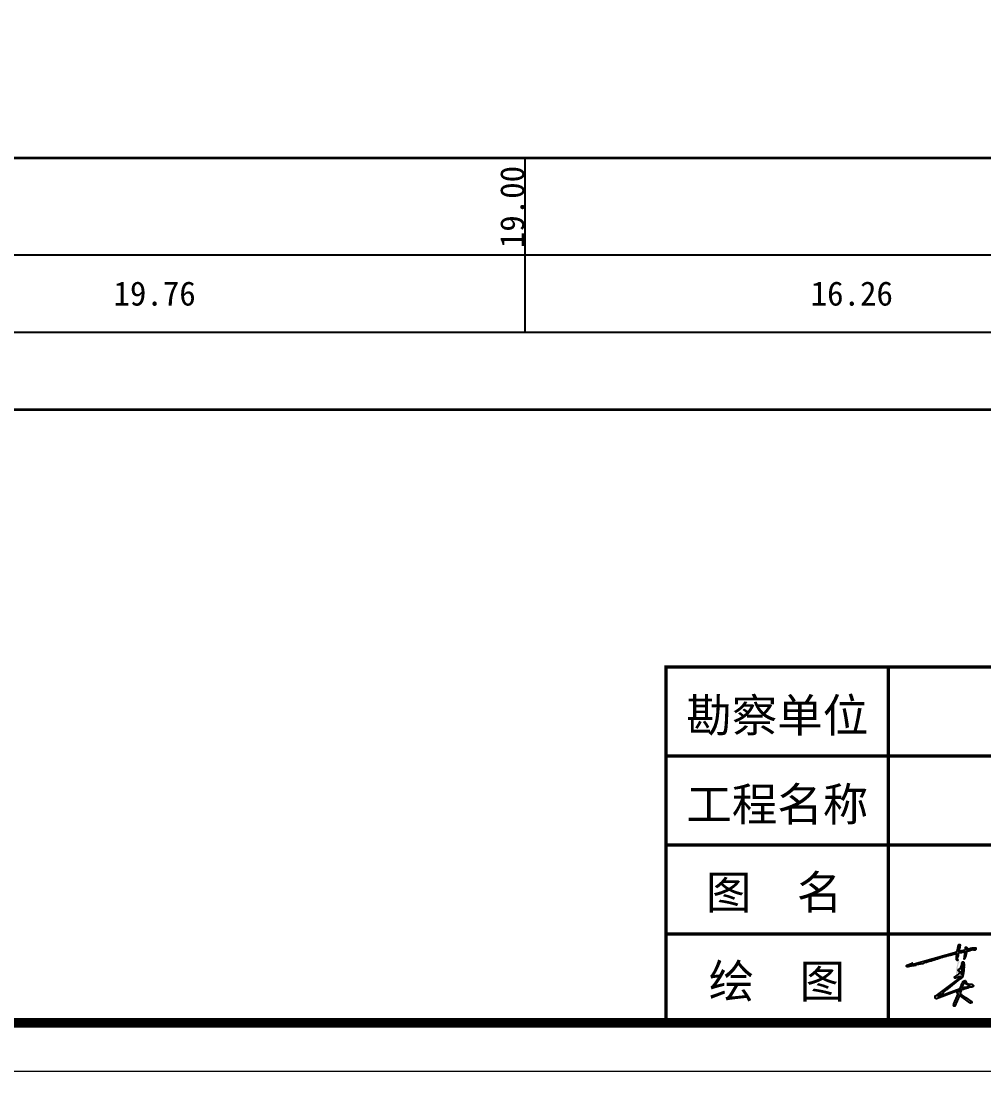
# Model space of a CAD drawing. Header units: millimetres. Extents: x -255 to 9196, y 129 to 426.
# Drawn here: x 340 to 439.5, y 129.3 to 237.8 of the extents above; entities that cross this region are included whole.
import ezdxf

# ---------------------------------------------------------------- set-up
doc = ezdxf.new("R2010")
doc.units = ezdxf.units.MM
doc.layers.add('不打印', color=7, linetype='Continuous', plot=False)
doc.layers.add('地质-图框', color=7, linetype='Continuous')
doc.layers.add('地质-标注栏', color=7, linetype='Continuous')
doc.styles.get("Standard").update_dxf_attribs({"font": 'simfang_0.ttf', "height": 2.5})
doc.styles.add('标注栏数据', font='simfang_0.ttf', dxfattribs={"width": 0.7, "height": 2.5})

msp = doc.modelspace()

# ---------------------------------------------------------------- hatches: boundary and pattern name
h = msp.add_hatch(color=256)
h.paths.add_polyline_path([(435.12, 141.08), (435.19, 141.09), (435.22, 141.1), (435.3, 141.13), (435.37, 141.15), (435.39, 141.15), (435.47, 141.16), (435.53, 141.18), (435.59, 141.2), (435.65, 141.22), (435.67, 141.24), (435.71, 141.26), (435.76, 141.26), (435.84, 141.27), (435.89, 141.29), (435.96, 141.3), (436.02, 141.31), (436.12, 141.32), (436.21, 141.35), (436.25, 141.36), (436.39, 141.41), (436.41, 141.42), (436.48, 141.45), (436.54, 141.45), (436.6, 141.48), (436.65, 141.5), (436.7, 141.5), (436.7, 141.46), (436.7, 141.43), (436.69, 141.42), (436.69, 141.39), (436.69, 141.36), (436.69, 141.32), (436.67, 141.29), (436.66, 141.25), (436.66, 141.22), (436.66, 141.18), (436.66, 141.15), (436.66, 141.12), (436.66, 141.07), (436.66, 141.04), (436.66, 141), (436.65, 140.97), (436.65, 140.93), (436.66, 140.85), (436.68, 140.81), (436.72, 140.79), (436.77, 140.79), (436.79, 140.79), (436.77, 140.87), (436.74, 140.93), (436.74, 140.97), (436.74, 141.01), (436.76, 141.06), (436.77, 141.1), (436.78, 141.13), (436.79, 141.16), (436.81, 141.2), (436.83, 141.23), (436.83, 141.26), (436.83, 141.28), (436.83, 141.34), (436.83, 141.38), (436.84, 141.42), (436.85, 141.46), (436.83, 141.52), (436.87, 141.54), (436.91, 141.56), (436.94, 141.56), (437.02, 141.57), (437.11, 141.57), (437.17, 141.57), (437.21, 141.58), (437.24, 141.6), (437.27, 141.63), (437.33, 141.65), (437.41, 141.66), (437.44, 141.66), (437.5, 141.69), (437.52, 141.7), (437.53, 141.67), (437.52, 141.58), (437.52, 141.53), (437.52, 141.47), (437.51, 141.41), (437.51, 141.37), (437.51, 141.33), (437.49, 141.28), (437.47, 141.22), (437.48, 141.16), (437.44, 140.92), (437.47, 140.98), (437.51, 141.04), (437.55, 141.13), (437.59, 141.19), (437.62, 141.31), (437.64, 141.37), (437.67, 141.46), (437.67, 141.51), (437.69, 141.58), (437.71, 141.68), (437.72, 141.77), (437.78, 141.76), (437.86, 141.74), (437.95, 141.76), (438.04, 141.77), (438.19, 141.85), (438.25, 141.86), (438.36, 141.89), (438.44, 141.85), (438.59, 141.86), (438.67, 141.92), (438.67, 141.99), (438.67, 142.08), (438.59, 142.08), (438.51, 142.09), (438.45, 142.1), (438.38, 142.1), (438.27, 142.1), (438.15, 142.07), (438.1, 142.05), (437.98, 142), (437.96, 141.99), (437.94, 141.98), (437.91, 141.96), (437.88, 141.96), (437.86, 141.95), (437.83, 141.94), (437.82, 141.93), (437.78, 141.93), (437.76, 141.92), (437.74, 141.91), (437.74, 141.93), (437.74, 141.96), (437.74, 142.01), (437.75, 142.03), (437.76, 142.09), (437.74, 142.12), (437.7, 142.17), (437.63, 142.17), (437.6, 142.17), (437.59, 142.14), (437.59, 142.09), (437.58, 142.07), (437.58, 142), (437.58, 141.95), (437.56, 141.91), (437.56, 141.88), (436.87, 141.74), (436.88, 141.76), (436.89, 141.79), (436.92, 141.84), (436.93, 141.87), (436.94, 141.93), (436.96, 142.01), (436.97, 142.04), (437, 142.11), (437, 142.17), (437.01, 142.2), (437.02, 142.26), (437.03, 142.3), (437.05, 142.35), (437.03, 142.38), (437.02, 142.42), (437, 142.42), (436.96, 142.42), (436.92, 142.42), (436.9, 142.42), (436.86, 142.4), (436.85, 142.36), (436.85, 142.32), (436.84, 142.29), (436.83, 142.26), (436.83, 142.22), (436.83, 142.19), (436.83, 142.15), (436.81, 142.09), (436.8, 142.04), (436.8, 142.02), (436.79, 141.98), (436.76, 141.94), (436.75, 141.9), (436.77, 141.86), (436.74, 141.79), (436.72, 141.75), (436.71, 141.73), (436.7, 141.68), (432.03, 140.37), (431.99, 140.35), (431.96, 140.34), (431.91, 140.35), (431.93, 140.37), (431.95, 140.4), (431.98, 140.42), (432.01, 140.44), (432.15, 140.53), (431.98, 140.44), (431.91, 140.43), (431.85, 140.4), (431.81, 140.39), (431.76, 140.37), (431.75, 140.37), (431.68, 140.33), (431.66, 140.32), (431.61, 140.31), (431.58, 140.32), (431.53, 140.31), (431.49, 140.27), (431.48, 140.23), (431.48, 140.19), (431.49, 140.15), (431.55, 140.13), (431.62, 140.13), (431.69, 140.13), (431.75, 140.15), (431.79, 140.15), (431.99, 140.18), (432.24, 140.24), (432.36, 140.26), (432.45, 140.27), (432.53, 140.32), (432.72, 140.36), (432.91, 140.39), (433.2, 140.45), (433.29, 140.5), (433.46, 140.56), (433.55, 140.58), (433.75, 140.63), (433.98, 140.7), (434.09, 140.72), (434.12, 140.74), (434.35, 140.81), (434.44, 140.84), (434.52, 140.89), (434.7, 140.93), (434.78, 140.95), (434.86, 140.98), (434.92, 141.01), (434.98, 141.03), (435.01, 141.04), (435.04, 141.06)])
h.paths.add_polyline_path([(436.92, 140.53), (436.94, 140.54), (436.95, 140.56), (436.97, 140.61), (436.98, 140.66), (436.98, 140.69), (436.95, 140.71), (436.94, 140.72), (436.93, 140.72), (436.93, 140.72), (436.91, 140.72), (436.9, 140.7), (436.9, 140.7), (436.85, 140.66), (436.84, 140.65), (436.82, 140.62), (436.79, 140.6), (436.78, 140.59), (436.78, 140.58), (436.77, 140.56), (436.76, 140.53), (436.74, 140.48), (436.75, 140.45), (436.75, 140.41), (436.75, 140.38), (436.74, 140.35), (436.74, 140.34), (436.73, 140.31), (436.72, 140.28), (436.71, 140.26), (436.71, 140.25), (436.7, 140.21), (436.69, 140.17), (436.69, 140.14), (436.67, 140.1), (436.66, 140.08), (436.66, 140.06), (436.65, 140.02), (436.64, 139.96), (436.64, 139.94), (436.64, 139.92), (436.63, 139.89), (436.62, 139.83), (436.63, 139.76), (436.64, 139.69), (436.64, 139.67), (436.64, 139.66), (436.63, 139.59), (436.62, 139.58), (436.62, 139.55), (436.62, 139.53), (436.62, 139.5), (436.62, 139.47), (436.63, 139.42), (436.64, 139.4), (436.7, 139.4), (436.72, 139.43), (436.79, 139.48), (436.84, 139.52), (436.87, 139.55), (436.87, 139.57), (436.87, 139.6), (436.87, 139.62), (436.88, 139.65), (436.89, 139.66), (436.83, 139.69), (436.84, 139.68), (436.84, 139.66), (436.79, 139.63), (436.77, 139.61), (436.77, 139.59), (436.77, 139.57), (436.75, 139.56), (436.72, 139.57), (436.71, 139.6), (436.71, 139.62), (436.71, 139.68), (436.74, 139.72), (436.75, 139.75), (436.77, 139.84), (436.77, 139.89), (436.77, 139.93), (436.77, 139.95), (436.78, 139.98), (436.78, 140.03), (436.79, 140.07), (436.8, 140.12), (436.8, 140.13), (436.82, 140.2), (436.84, 140.26), (436.84, 140.28), (436.84, 140.32), (436.85, 140.36), (436.86, 140.39), (436.89, 140.42), (436.9, 140.44), (436.9, 140.49)])
h.paths.add_polyline_path([(437.43, 140.49), (437.43, 140.52), (437.43, 140.53), (437.43, 140.55), (437.42, 140.58), (437.41, 140.6), (437.4, 140.62), (437.39, 140.63), (437.38, 140.64), (437.37, 140.65), (437.33, 140.66), (437.29, 140.66), (437.27, 140.63), (437.27, 140.6), (437.24, 140.56), (437.21, 140.53), (437.21, 140.49), (437.24, 140.44), (437.07, 139.97), (437.31, 140.45), (437.31, 140.43), (437.29, 140.32), (437.31, 140.13), (437.3, 140.07), (437.3, 140.02), (437.3, 139.98), (437.29, 139.91), (437.27, 139.82), (437.24, 139.73), (437.23, 139.66), (437.23, 139.57), (437.22, 139.53), (437.22, 139.45), (437.22, 139.4), (437.19, 139.3), (437.18, 139.33), (437.13, 139.42), (437.12, 139.46), (437.12, 139.48), (437.14, 139.53), (437.14, 139.56), (437.14, 139.58), (437.16, 139.61), (437.19, 139.69), (437.2, 139.73), (437.2, 139.75), (437.21, 139.8), (437.21, 139.88), (437.2, 139.9), (437.14, 139.94), (436.98, 139.91), (436.94, 139.9), (436.89, 139.87), (436.86, 139.83), (436.85, 139.8), (436.84, 139.76), (436.83, 139.73), (436.83, 139.71), (436.84, 139.7), (436.89, 139.68), (436.9, 139.68), (436.92, 139.68), (436.93, 139.7), (436.96, 139.69), (436.98, 139.67), (437, 139.65), (437.02, 139.61), (437.02, 139.58), (437, 139.54), (436.92, 139.46), (436.83, 139.35), (436.8, 139.32), (436.77, 139.3), (436.74, 139.27), (436.69, 139.25), (436.67, 139.23), (436.62, 139.21), (436.56, 139.17), (436.51, 139.13), (436.47, 139.09), (436.47, 139.04), (436.48, 138.98), (436.5, 138.95), (436.55, 138.94), (436.78, 139.04), (436.87, 139.06), (436.95, 139.08), (437.01, 139.1), (437.05, 139.11), (437.08, 139.13), (437.09, 139.13), (437.11, 139.11), (437.11, 139.11), (437.1, 139.08), (437.07, 139.02), (434.61, 137.15), (434.46, 137.12), (434.44, 137.09), (434.44, 137.02), (434.45, 136.95), (434.46, 136.89), (434.48, 136.85), (434.61, 136.81), (436.69, 137.6), (436.71, 137.61), (436.73, 137.61), (436.97, 137.7), (436.97, 137.65), (436.96, 137.61), (436.92, 137.55), (436.9, 137.53), (436.89, 137.57), (436.79, 137.61), (436.73, 137.61), (436.69, 137.6), (436.69, 137.56), (436.73, 137.47), (436.73, 137.45), (436.75, 137.41), (436.76, 137.37), (436.77, 137.34), (436.83, 137.34), (436.39, 136.32), (436.37, 136.25), (436.33, 136.16), (436.38, 136.05), (436.41, 136.05), (436.49, 136.05), (436.97, 137.17), (436.98, 137.2), (438.04, 136.41), (438.11, 136.38), (438.24, 136.41), (438.26, 136.45), (438.26, 136.51), (437.66, 136.91), (437.65, 136.92), (437.61, 136.95), (437.54, 136.98), (437.48, 137.01), (437.47, 137.03), (437.44, 137.07), (437.4, 137.1), (437.36, 137.13), (437.33, 137.14), (437.24, 137.19), (437.19, 137.23), (437.17, 137.25), (437.13, 137.29), (437.09, 137.33), (437.05, 137.36), (437.05, 137.38), (437.07, 137.44), (437.07, 137.45), (437.09, 137.5), (437.1, 137.55), (437.11, 137.59), (437.13, 137.63), (437.15, 137.68), (437.15, 137.7), (437.14, 137.74), (437.21, 137.76), (437.3, 137.77), (437.38, 137.8), (437.55, 137.84), (437.67, 137.88), (437.7, 137.9), (437.78, 137.91), (437.86, 137.93), (437.91, 137.95), (438.07, 138.01), (438.16, 138.01), (438.26, 138.03), (438.32, 138.06), (438.36, 138.07), (438.42, 138.13), (438.43, 138.17), (438.41, 138.21), (438.37, 138.25), (438.3, 138.29), (438.25, 138.32), (438.15, 138.34), (438.09, 138.34), (437.99, 138.35), (437.95, 138.35), (437.87, 138.36), (437.82, 138.37), (437.81, 138.37), (437.73, 138.43), (437.72, 138.44), (437.71, 138.47), (437.66, 138.54), (437.63, 138.58), (437.62, 138.62), (437.59, 138.68), (437.54, 138.7), (437.45, 138.68), (437.37, 138.65), (437.33, 138.6), (437.32, 138.57), (437.31, 138.55), (437.28, 138.46), (437.25, 138.42), (437.22, 138.36), (437.19, 138.3), (437.17, 138.28), (437.16, 138.23), (437.14, 138.17), (437.03, 137.88), (435.07, 137.16), (435, 137.13), (434.94, 137.11), (434.89, 137.09), (434.83, 137.08), (434.78, 137.08), (434.78, 137.09), (434.78, 137.1), (434.81, 137.11), (434.83, 137.13), (435.13, 137.32), (435.15, 137.35), (435.25, 137.39), (435.29, 137.47), (435.3, 137.5), (435.37, 137.58), (435.44, 137.62), (435.49, 137.66), (435.55, 137.7), (435.63, 137.74), (436.98, 138.84), (437.04, 138.85), (437.11, 138.9), (437.15, 138.95), (437.2, 138.99), (437.23, 139), (437.25, 139.01), (437.29, 139.1), (437.31, 139.19), (437.34, 139.19), (437.3, 139.24), (437.33, 139.25), (437.34, 139.26), (437.35, 139.3), (437.35, 139.32), (437.35, 139.34), (437.35, 139.39), (437.37, 139.49), (437.4, 139.62), (437.41, 139.68), (437.41, 139.75), (437.41, 139.87), (437.44, 140.08), (437.43, 140.09), (437.43, 140.12), (437.43, 140.14), (437.44, 140.16), (437.44, 140.17), (437.44, 140.18), (437.44, 140.2), (437.45, 140.22), (437.45, 140.22), (437.45, 140.24), (437.45, 140.26), (437.44, 140.27), (437.44, 140.3), (437.44, 140.32), (437.44, 140.35), (437.44, 140.37), (437.44, 140.38), (437.44, 140.4), (437.44, 140.4), (437.44, 140.43), (437.43, 140.45), (437.43, 140.45)], flags=17)
h.paths.add_polyline_path([(437.21, 139.88), (437.2, 139.9), (437.14, 139.94), (436.98, 139.91), (436.94, 139.9), (436.89, 139.87), (436.86, 139.83), (436.85, 139.8), (436.84, 139.76), (436.83, 139.73), (436.83, 139.71), (436.84, 139.7), (436.89, 139.68), (436.9, 139.68), (436.92, 139.68), (436.93, 139.7), (436.96, 139.69), (436.98, 139.67), (437, 139.65), (437.02, 139.61), (437.02, 139.58), (437, 139.54), (436.92, 139.46), (436.83, 139.35), (436.8, 139.32), (436.77, 139.3), (436.74, 139.27), (436.69, 139.25), (436.67, 139.23), (436.62, 139.21), (436.56, 139.17), (436.51, 139.13), (436.47, 139.09), (436.47, 139.04), (436.48, 138.98), (436.5, 138.95), (436.55, 138.94), (436.78, 139.04), (436.87, 139.06), (436.95, 139.08), (437.01, 139.1), (437.05, 139.11), (437.08, 139.13), (437.09, 139.13), (437.11, 139.11), (437.11, 139.11), (437.1, 139.08), (437.07, 139.02), (434.61, 137.15), (434.46, 137.12), (434.44, 137.09), (434.44, 137.02), (434.45, 136.95), (434.46, 136.89), (434.48, 136.85), (434.61, 136.81), (436.69, 137.6), (436.69, 137.6), (436.71, 137.61), (436.73, 137.61), (436.97, 137.7), (436.97, 137.65), (436.96, 137.61), (436.92, 137.55), (436.9, 137.53), (436.89, 137.57), (436.79, 137.61), (436.73, 137.61), (436.69, 137.6), (436.69, 137.56), (436.73, 137.47), (436.73, 137.45), (436.75, 137.41), (436.76, 137.37), (436.77, 137.34), (436.83, 137.34), (436.39, 136.32), (436.37, 136.25), (436.33, 136.16), (436.38, 136.05), (436.41, 136.05), (436.49, 136.05), (436.97, 137.17), (436.98, 137.2), (438.04, 136.41), (438.11, 136.38), (438.24, 136.41), (438.26, 136.45), (438.26, 136.51), (437.66, 136.91), (437.65, 136.92), (437.61, 136.95), (437.54, 136.98), (437.48, 137.01), (437.47, 137.03), (437.44, 137.07), (437.4, 137.1), (437.36, 137.13), (437.33, 137.14), (437.24, 137.19), (437.19, 137.23), (437.17, 137.25), (437.13, 137.29), (437.09, 137.33), (437.05, 137.36), (437.05, 137.38), (437.07, 137.44), (437.07, 137.45), (437.09, 137.5), (437.1, 137.55), (437.11, 137.59), (437.13, 137.63), (437.15, 137.68), (437.15, 137.7), (437.14, 137.74), (437.21, 137.76), (437.3, 137.77), (437.38, 137.8), (437.55, 137.84), (437.67, 137.88), (437.7, 137.9), (437.78, 137.91), (437.86, 137.93), (437.91, 137.95), (438.07, 138.01), (438.16, 138.01), (438.26, 138.03), (438.32, 138.06), (438.36, 138.07), (438.42, 138.13), (438.43, 138.17), (438.41, 138.21), (438.37, 138.25), (438.3, 138.29), (438.25, 138.32), (438.15, 138.34), (438.09, 138.34), (437.99, 138.35), (437.95, 138.35), (437.87, 138.36), (437.82, 138.37), (437.81, 138.37), (437.73, 138.43), (437.72, 138.44), (437.71, 138.47), (437.66, 138.54), (437.63, 138.58), (437.62, 138.62), (437.59, 138.68), (437.54, 138.7), (437.45, 138.68), (437.37, 138.65), (437.33, 138.6), (437.32, 138.57), (437.31, 138.55), (437.28, 138.46), (437.25, 138.42), (437.22, 138.36), (437.19, 138.3), (437.17, 138.28), (437.16, 138.23), (437.14, 138.17), (437.03, 137.88), (435.07, 137.16), (435, 137.13), (434.94, 137.11), (434.89, 137.09), (434.83, 137.08), (434.78, 137.08), (434.78, 137.09), (434.78, 137.1), (434.81, 137.11), (434.83, 137.13), (435.13, 137.32), (435.15, 137.35), (435.25, 137.39), (435.29, 137.47), (435.3, 137.5), (435.37, 137.58), (435.44, 137.62), (435.49, 137.66), (435.55, 137.7), (435.63, 137.74), (436.98, 138.84), (437.04, 138.85), (437.11, 138.9), (437.15, 138.95), (437.2, 138.99), (437.23, 139), (437.25, 139.01), (437.29, 139.1), (437.31, 139.19), (437.34, 139.19), (437.3, 139.24), (437.33, 139.25), (437.34, 139.26), (437.35, 139.3), (437.35, 139.32), (437.35, 139.34), (437.35, 139.39), (437.37, 139.49), (437.4, 139.62), (437.41, 139.68), (437.41, 139.75), (437.41, 139.87), (437.44, 140.08), (437.43, 140.09), (437.43, 140.12), (437.43, 140.14), (437.44, 140.16), (437.44, 140.17), (437.44, 140.18), (437.44, 140.2), (437.45, 140.22), (437.45, 140.22), (437.45, 140.24), (437.45, 140.26), (437.44, 140.27), (437.44, 140.3), (437.44, 140.32), (437.44, 140.35), (437.44, 140.37), (437.44, 140.38), (437.44, 140.4), (437.44, 140.4), (437.44, 140.43), (437.43, 140.45), (437.43, 140.45), (437.43, 140.49), (437.43, 140.52), (437.43, 140.53), (437.43, 140.55), (437.42, 140.58), (437.41, 140.6), (437.4, 140.62), (437.39, 140.63), (437.38, 140.64), (437.37, 140.65), (437.33, 140.66), (437.29, 140.66), (437.27, 140.63), (437.27, 140.6), (437.24, 140.56), (437.21, 140.53), (437.21, 140.49), (437.24, 140.44), (437.07, 139.97), (437.31, 140.45), (437.31, 140.43), (437.29, 140.32), (437.31, 140.13), (437.3, 140.07), (437.3, 140.02), (437.3, 139.98), (437.29, 139.91), (437.27, 139.82), (437.24, 139.73), (437.23, 139.66), (437.23, 139.57), (437.22, 139.53), (437.22, 139.45), (437.22, 139.4), (437.19, 139.3), (437.18, 139.33), (437.13, 139.42), (437.12, 139.46), (437.12, 139.48), (437.14, 139.53), (437.14, 139.56), (437.14, 139.58), (437.16, 139.61), (437.19, 139.69), (437.2, 139.73), (437.2, 139.75), (437.21, 139.8)], flags=17)
h = msp.add_hatch(color=256)
h.paths.add_polyline_path([(437.31, 139.19), (437.34, 139.19), (437.3, 139.24), (437.33, 139.25), (437.34, 139.26), (437.35, 139.3), (437.35, 139.32), (437.35, 139.34), (437.35, 139.39), (437.37, 139.49), (437.4, 139.62), (437.41, 139.68), (437.41, 139.75), (437.41, 139.87), (437.44, 140.08), (437.43, 140.09), (437.43, 140.12), (437.43, 140.14), (437.44, 140.16), (437.44, 140.17), (437.44, 140.18), (437.44, 140.2), (437.45, 140.22), (437.45, 140.22), (437.45, 140.24), (437.45, 140.26), (437.44, 140.27), (437.44, 140.3), (437.44, 140.32), (437.44, 140.35), (437.44, 140.37), (437.44, 140.38), (437.44, 140.4), (437.44, 140.4), (437.44, 140.43), (437.43, 140.45), (437.43, 140.45), (437.43, 140.49), (437.43, 140.52), (437.43, 140.53), (437.43, 140.55), (437.42, 140.58), (437.41, 140.6), (437.4, 140.62), (437.39, 140.63), (437.38, 140.64), (437.37, 140.65), (437.33, 140.66), (437.29, 140.66), (437.27, 140.63), (437.27, 140.6), (437.24, 140.56), (437.21, 140.53), (437.21, 140.49), (437.24, 140.44), (437.07, 139.97), (437.31, 140.45), (437.31, 140.43), (437.29, 140.32), (437.31, 140.13), (437.3, 140.07), (437.3, 140.02), (437.3, 139.98), (437.29, 139.91), (437.27, 139.82), (437.24, 139.73), (437.23, 139.66), (437.23, 139.57), (437.22, 139.53), (437.22, 139.45), (437.22, 139.4), (437.19, 139.3), (437.18, 139.33), (437.13, 139.42), (437.12, 139.46), (437.12, 139.48), (437.14, 139.53), (437.14, 139.56), (437.14, 139.58), (437.16, 139.61), (437.19, 139.69), (437.2, 139.73), (437.2, 139.75), (437.21, 139.8), (437.21, 139.88), (437.2, 139.9), (437.14, 139.94), (436.98, 139.91), (436.94, 139.9), (436.89, 139.87), (436.86, 139.83), (436.85, 139.8), (436.84, 139.76), (436.83, 139.73), (436.83, 139.71), (436.84, 139.7), (436.89, 139.68), (436.9, 139.68), (436.92, 139.68), (436.93, 139.7), (436.96, 139.69), (436.98, 139.67), (437, 139.65), (437.02, 139.61), (437.02, 139.58), (437, 139.54), (436.92, 139.46), (436.83, 139.35), (436.8, 139.32), (436.77, 139.3), (436.74, 139.27), (436.69, 139.25), (436.67, 139.23), (436.62, 139.21), (436.56, 139.17), (436.51, 139.13), (436.47, 139.09), (436.47, 139.04), (436.48, 138.98), (436.5, 138.95), (436.55, 138.94), (436.78, 139.04), (436.87, 139.06), (436.95, 139.08), (437.01, 139.1), (437.05, 139.11), (437.08, 139.13), (437.09, 139.13), (437.11, 139.11), (437.11, 139.11), (437.1, 139.08), (437.07, 139.02), (434.61, 137.15), (434.46, 137.12), (434.44, 137.09), (434.44, 137.02), (434.45, 136.95), (434.46, 136.89), (434.48, 136.85), (434.61, 136.81), (436.69, 137.6), (436.71, 137.61), (436.73, 137.61), (436.97, 137.7), (436.97, 137.65), (436.96, 137.61), (436.92, 137.55), (436.9, 137.53), (436.89, 137.57), (436.79, 137.61), (436.73, 137.61), (436.69, 137.6), (436.69, 137.56), (436.73, 137.47), (436.73, 137.45), (436.75, 137.41), (436.76, 137.37), (436.77, 137.34), (436.83, 137.34), (436.39, 136.32), (436.37, 136.25), (436.33, 136.16), (436.38, 136.05), (436.41, 136.05), (436.49, 136.05), (436.97, 137.17), (436.98, 137.2), (438.04, 136.41), (438.11, 136.38), (438.24, 136.41), (438.26, 136.45), (438.26, 136.51), (437.66, 136.91), (437.65, 136.92), (437.61, 136.95), (437.54, 136.98), (437.48, 137.01), (437.47, 137.03), (437.44, 137.07), (437.4, 137.1), (437.36, 137.13), (437.33, 137.14), (437.24, 137.19), (437.19, 137.23), (437.17, 137.25), (437.13, 137.29), (437.09, 137.33), (437.05, 137.36), (437.05, 137.38), (437.07, 137.44), (437.07, 137.45), (437.09, 137.5), (437.1, 137.55), (437.11, 137.59), (437.13, 137.63), (437.15, 137.68), (437.15, 137.7), (437.14, 137.74), (437.21, 137.76), (437.3, 137.77), (437.38, 137.8), (437.55, 137.84), (437.67, 137.88), (437.7, 137.9), (437.78, 137.91), (437.86, 137.93), (437.91, 137.95), (438.07, 138.01), (438.16, 138.01), (438.26, 138.03), (438.32, 138.06), (438.36, 138.07), (438.42, 138.13), (438.43, 138.17), (438.41, 138.21), (438.37, 138.25), (438.3, 138.29), (438.25, 138.32), (438.15, 138.34), (438.09, 138.34), (437.99, 138.35), (437.95, 138.35), (437.87, 138.36), (437.82, 138.37), (437.81, 138.37), (437.73, 138.43), (437.72, 138.44), (437.71, 138.47), (437.66, 138.54), (437.63, 138.58), (437.62, 138.62), (437.59, 138.68), (437.54, 138.7), (437.45, 138.68), (437.37, 138.65), (437.33, 138.6), (437.32, 138.57), (437.31, 138.55), (437.28, 138.46), (437.25, 138.42), (437.22, 138.36), (437.19, 138.3), (437.17, 138.28), (437.16, 138.23), (437.14, 138.17), (437.03, 137.88), (435.07, 137.16), (435, 137.13), (434.94, 137.11), (434.89, 137.09), (434.83, 137.08), (434.78, 137.08), (434.78, 137.09), (434.78, 137.1), (434.81, 137.11), (434.83, 137.13), (435.13, 137.32), (435.15, 137.35), (435.25, 137.39), (435.29, 137.47), (435.3, 137.5), (435.37, 137.58), (435.44, 137.62), (435.49, 137.66), (435.55, 137.7), (435.63, 137.74), (436.98, 138.84), (437.04, 138.85), (437.11, 138.9), (437.15, 138.95), (437.2, 138.99), (437.23, 139), (437.25, 139.01), (437.29, 139.1)])
h.paths.add_polyline_path([(436.95, 139.24), (436.88, 139.23), (436.86, 139.22), (436.83, 139.22), (436.86, 139.25), (436.87, 139.26), (436.9, 139.28), (436.93, 139.32), (436.95, 139.35), (436.95, 139.38), (436.98, 139.42), (437, 139.43), (437.01, 139.44), (437.05, 139.43), (437.06, 139.42), (437.08, 139.4), (437.09, 139.38), (437.1, 139.34), (437.11, 139.3), (437.11, 139.29), (437.1, 139.28), (437.1, 139.27), (437.1, 139.26)], flags=16)
h.paths.add_polyline_path([(437.1, 139.67), (437.05, 139.67), (437.01, 139.69), (437, 139.7), (437, 139.73), (437, 139.75), (437, 139.76), (437.01, 139.76), (437.07, 139.77), (437.14, 139.77), (437.15, 139.75), (437.15, 139.74), (437.15, 139.73), (437.14, 139.7), (437.12, 139.68)], flags=16)
h.paths.add_polyline_path([(437.53, 138.61), (437.59, 138.63), (437.59, 138.62), (437.59, 138.61), (437.6, 138.59), (437.6, 138.57), (437.6, 138.54), (437.6, 138.51), (437.61, 138.49), (437.62, 138.47), (437.64, 138.44), (437.65, 138.41), (437.65, 138.38), (437.65, 138.36), (437.67, 138.33), (437.73, 138.29), (437.78, 138.27), (437.86, 138.24), (437.94, 138.22), (438, 138.2), (437.99, 138.17), (437.96, 138.14), (437.92, 138.11), (437.87, 138.1), (437.77, 138.07), (437.69, 138.04), (437.65, 138.02), (437.53, 138.02), (437.46, 138.01), (437.44, 138), (437.41, 137.98), (437.27, 137.96), (437.25, 137.95), (437.21, 137.95), (437.21, 137.96), (437.21, 137.98), (437.21, 137.99), (437.23, 138.02), (437.24, 138.07), (437.25, 138.11), (437.27, 138.16), (437.31, 138.21), (437.33, 138.25), (437.35, 138.29), (437.38, 138.34), (437.4, 138.37), (437.41, 138.38), (437.47, 138.46), (437.47, 138.49), (437.5, 138.55), (437.51, 138.58), (437.51, 138.59)], flags=16)

# ---------------------------------------------------------------- linework, layer by layer
at = {"const_width": 0.345}
for points in [[(406.63, 171.11), (590.49, 171.11), (590.49, 134.34), (406.63, 134.34), (406.63, 171.11)], [(406.63, 171.11), (590.49, 171.11), (590.49, 134.34), (406.63, 134.34), (406.63, 171.11)], [(429.61, 134.34), (429.61, 171.11)], [(406.63, 161.92), (590.49, 161.92)], [(406.63, 152.73), (590.49, 152.73)], [(406.63, 143.53), (590.49, 143.53)], [(429.61, 143.53), (590.49, 143.53)]]:
    msp.add_lwpolyline(points, dxfattribs=at)
for points in [[(432.15, 140.53), (432.01, 140.44), (431.98, 140.42), (431.95, 140.4), (431.95, 140.4), (431.93, 140.37), (431.93, 140.37), (431.91, 140.35), (431.91, 140.35), (431.96, 140.34), (431.99, 140.35), (432.03, 140.37), (436.7, 141.68), (436.71, 141.73), (436.72, 141.75), (436.72, 141.75), (436.74, 141.79), (436.74, 141.79), (436.77, 141.86), (436.75, 141.9), (436.76, 141.94), (436.76, 141.94), (436.79, 141.98), (436.8, 142.02), (436.8, 142.04), (436.8, 142.04), (436.81, 142.09), (436.81, 142.09), (436.83, 142.15), (436.83, 142.19), (436.83, 142.22), (436.83, 142.26), (436.84, 142.29), (436.85, 142.32), (436.85, 142.36), (436.85, 142.36), (436.86, 142.4), (436.86, 142.4), (436.9, 142.42), (436.9, 142.42), (436.92, 142.42), (436.96, 142.42), (437, 142.42), (437.02, 142.42), (437.03, 142.38), (437.03, 142.38), (437.05, 142.35), (437.03, 142.3), (437.02, 142.26), (437.02, 142.26), (437.01, 142.2), (437, 142.17), (437, 142.17), (437, 142.11), (437, 142.11), (436.97, 142.04), (436.96, 142.01), (436.94, 141.93), (436.93, 141.87), (436.92, 141.84), (436.89, 141.79), (436.89, 141.79), (436.88, 141.76), (436.87, 141.74), (437.56, 141.88), (437.56, 141.91), (437.56, 141.91), (437.58, 141.95), (437.58, 141.95), (437.58, 142), (437.58, 142), (437.58, 142.07), (437.59, 142.09), (437.59, 142.09), (437.59, 142.14), (437.59, 142.14), (437.6, 142.17), (437.6, 142.17), (437.63, 142.17), (437.63, 142.17), (437.7, 142.17), (437.7, 142.17), (437.74, 142.12), (437.76, 142.09), (437.75, 142.03), (437.74, 142.01), (437.74, 142.01), (437.74, 141.96), (437.74, 141.96), (437.74, 141.93), (437.74, 141.91), (437.76, 141.92), (437.78, 141.93), (437.82, 141.93), (437.83, 141.94), (437.86, 141.95), (437.88, 141.96), (437.91, 141.96), (437.94, 141.98), (437.96, 141.99), (437.98, 142), (438.1, 142.05), (438.15, 142.07), (438.27, 142.1), (438.27, 142.1), (438.38, 142.1), (438.45, 142.1), (438.51, 142.09), (438.59, 142.08), (438.67, 142.08), (438.67, 141.99), (438.67, 141.99), (438.67, 141.92), (438.59, 141.86), (438.59, 141.86), (438.44, 141.85), (438.36, 141.89), (438.36, 141.89), (438.25, 141.86), (438.19, 141.85), (438.19, 141.85), (438.04, 141.77), (438.04, 141.77), (437.95, 141.76), (437.95, 141.76), (437.86, 141.74), (437.78, 141.76), (437.72, 141.77), (437.71, 141.68), (437.71, 141.68), (437.69, 141.58), (437.69, 141.58), (437.67, 141.51), (437.67, 141.46), (437.67, 141.46), (437.64, 141.37), (437.62, 141.31), (437.62, 141.31), (437.59, 141.19), (437.55, 141.13), (437.55, 141.13), (437.51, 141.04), (437.51, 141.04), (437.47, 140.98), (437.47, 140.98), (437.44, 140.92), (437.48, 141.16), (437.47, 141.22), (437.49, 141.28), (437.51, 141.33), (437.51, 141.37), (437.51, 141.41), (437.52, 141.47), (437.52, 141.53), (437.52, 141.58), (437.53, 141.67), (437.52, 141.7), (437.5, 141.69), (437.44, 141.66), (437.41, 141.66), (437.33, 141.65), (437.27, 141.63), (437.24, 141.6), (437.21, 141.58), (437.17, 141.57), (437.11, 141.57), (437.02, 141.57), (436.94, 141.56), (436.91, 141.56), (436.87, 141.54), (436.87, 141.54), (436.83, 141.52), (436.85, 141.46), (436.84, 141.42), (436.83, 141.38), (436.83, 141.34), (436.83, 141.28), (436.83, 141.26), (436.83, 141.23), (436.81, 141.2), (436.79, 141.16), (436.78, 141.13), (436.77, 141.1), (436.76, 141.06), (436.74, 141.01), (436.74, 140.97), (436.74, 140.93), (436.77, 140.87), (436.79, 140.79), (436.77, 140.79), (436.72, 140.79), (436.68, 140.81), (436.66, 140.85), (436.65, 140.93), (436.65, 140.97), (436.66, 141), (436.66, 141.04), (436.66, 141.07), (436.66, 141.12), (436.66, 141.15), (436.66, 141.18), (436.66, 141.22), (436.66, 141.25), (436.67, 141.29), (436.69, 141.32), (436.69, 141.36), (436.69, 141.39), (436.69, 141.42), (436.7, 141.43), (436.7, 141.46), (436.7, 141.5), (436.65, 141.5), (436.6, 141.48), (436.54, 141.45), (436.48, 141.45), (436.41, 141.42), (436.39, 141.41), (436.25, 141.36), (436.21, 141.35), (436.12, 141.32), (436.02, 141.31), (435.96, 141.3), (435.89, 141.29), (435.84, 141.27), (435.76, 141.26), (435.71, 141.26), (435.67, 141.24), (435.65, 141.22), (435.59, 141.2), (435.53, 141.18), (435.47, 141.16), (435.39, 141.15), (435.37, 141.15), (435.3, 141.13), (435.22, 141.1), (435.19, 141.09), (435.12, 141.08), (435.04, 141.06), (435.01, 141.04), (434.98, 141.03), (434.92, 141.01), (434.86, 140.98), (434.78, 140.95), (434.7, 140.93), (434.52, 140.89), (434.44, 140.84), (434.35, 140.81), (434.12, 140.74), (434.09, 140.72), (433.98, 140.7), (433.75, 140.63), (433.55, 140.58), (433.46, 140.56), (433.29, 140.5), (433.2, 140.45), (432.91, 140.39), (432.72, 140.36), (432.53, 140.32), (432.45, 140.27), (432.36, 140.26), (432.24, 140.24), (431.99, 140.18), (431.79, 140.15), (431.75, 140.15), (431.69, 140.13), (431.62, 140.13), (431.55, 140.13), (431.49, 140.15), (431.48, 140.19), (431.48, 140.23), (431.49, 140.27), (431.53, 140.31), (431.58, 140.32), (431.61, 140.31), (431.66, 140.32), (431.68, 140.33), (431.75, 140.37), (431.76, 140.37), (431.81, 140.39), (431.85, 140.4), (431.91, 140.43), (431.98, 140.44), (432.15, 140.53)], [(437.33, 140.66), (437.37, 140.65), (437.38, 140.64), (437.39, 140.63), (437.4, 140.62), (437.41, 140.6), (437.42, 140.58), (437.43, 140.55), (437.43, 140.53), (437.43, 140.52), (437.43, 140.49), (437.43, 140.45), (437.43, 140.45), (437.44, 140.43), (437.44, 140.4), (437.44, 140.4), (437.44, 140.38), (437.44, 140.37), (437.44, 140.35), (437.44, 140.32), (437.44, 140.3), (437.44, 140.27), (437.45, 140.26), (437.45, 140.24), (437.45, 140.22), (437.45, 140.22), (437.44, 140.2), (437.44, 140.18), (437.44, 140.17), (437.44, 140.16), (437.43, 140.14), (437.43, 140.12), (437.43, 140.09), (437.44, 140.08), (437.41, 139.87), (437.41, 139.75), (437.41, 139.68), (437.4, 139.62), (437.37, 139.49), (437.35, 139.39), (437.35, 139.34), (437.35, 139.32), (437.35, 139.3), (437.34, 139.26), (437.33, 139.25), (437.3, 139.24), (437.34, 139.19), (437.31, 139.19), (437.29, 139.1), (437.25, 139.01), (437.23, 139), (437.2, 138.99), (437.15, 138.95), (437.11, 138.9), (437.04, 138.85), (436.98, 138.84), (435.63, 137.74), (435.55, 137.7), (435.49, 137.66), (435.44, 137.62), (435.37, 137.58), (435.3, 137.5), (435.29, 137.47), (435.25, 137.39), (435.15, 137.35), (435.13, 137.32), (434.83, 137.13), (434.81, 137.11), (434.78, 137.1), (434.78, 137.09), (434.78, 137.08), (434.83, 137.08), (434.89, 137.09), (434.94, 137.11), (435, 137.13), (435.07, 137.16), (437.03, 137.88), (437.14, 138.17), (437.16, 138.23), (437.17, 138.28), (437.19, 138.3), (437.22, 138.36), (437.25, 138.42), (437.28, 138.46), (437.31, 138.55), (437.32, 138.57), (437.33, 138.6), (437.37, 138.65), (437.45, 138.68), (437.54, 138.7), (437.59, 138.68), (437.62, 138.62), (437.63, 138.58), (437.66, 138.54), (437.71, 138.47), (437.72, 138.44), (437.73, 138.43), (437.81, 138.37), (437.82, 138.37), (437.87, 138.36), (437.95, 138.35), (437.99, 138.35), (438.09, 138.34), (438.15, 138.34), (438.25, 138.32), (438.3, 138.29), (438.37, 138.25), (438.41, 138.21), (438.43, 138.17), (438.42, 138.13), (438.36, 138.07), (438.32, 138.06), (438.26, 138.03), (438.16, 138.01), (438.07, 138.01), (437.91, 137.95), (437.86, 137.93), (437.78, 137.91), (437.7, 137.9), (437.67, 137.88), (437.55, 137.84), (437.38, 137.8), (437.3, 137.77), (437.21, 137.76), (437.14, 137.74), (437.15, 137.7), (437.15, 137.68), (437.13, 137.63), (437.11, 137.59), (437.1, 137.55), (437.09, 137.5), (437.07, 137.45), (437.07, 137.44), (437.05, 137.38), (437.05, 137.36), (437.09, 137.33), (437.13, 137.29), (437.17, 137.25), (437.19, 137.23), (437.24, 137.19), (437.33, 137.14), (437.36, 137.13), (437.4, 137.1), (437.44, 137.07), (437.47, 137.03), (437.48, 137.01), (437.54, 136.98), (437.61, 136.95), (437.65, 136.92), (437.66, 136.91), (438.26, 136.51), (438.26, 136.45), (438.24, 136.41), (438.11, 136.38), (438.04, 136.41), (436.98, 137.2), (436.97, 137.17), (436.49, 136.05), (436.41, 136.05), (436.38, 136.05), (436.33, 136.16), (436.37, 136.25), (436.39, 136.32), (436.83, 137.34), (436.77, 137.34), (436.76, 137.37), (436.75, 137.41), (436.73, 137.45), (436.73, 137.47), (436.69, 137.56), (436.69, 137.6), (436.71, 137.61), (436.79, 137.61), (436.89, 137.57), (436.9, 137.53), (436.92, 137.55), (436.96, 137.61), (436.97, 137.65), (436.97, 137.7), (434.61, 136.81), (434.48, 136.85), (434.46, 136.89), (434.45, 136.95), (434.44, 137.02), (434.44, 137.09), (434.46, 137.12), (434.61, 137.15), (437.07, 139.02)], [(437.07, 139.02), (437.1, 139.08), (437.11, 139.11), (437.11, 139.11), (437.09, 139.13), (437.08, 139.13), (437.05, 139.11), (437.01, 139.1), (436.95, 139.08), (436.87, 139.06), (436.78, 139.04), (436.55, 138.94), (436.5, 138.95), (436.48, 138.98), (436.47, 139.04), (436.47, 139.09), (436.51, 139.13), (436.56, 139.17), (436.62, 139.21), (436.67, 139.23), (436.69, 139.25), (436.74, 139.27), (436.77, 139.3), (436.8, 139.32), (436.83, 139.35), (436.92, 139.46), (437, 139.54), (437.02, 139.58), (437.02, 139.61), (437, 139.65), (436.98, 139.67), (436.96, 139.69), (436.93, 139.7), (436.92, 139.68), (436.9, 139.68), (436.89, 139.68), (436.84, 139.7), (436.83, 139.71), (436.83, 139.73), (436.84, 139.76), (436.85, 139.8), (436.86, 139.83), (436.89, 139.87), (436.94, 139.9), (436.98, 139.91), (437.14, 139.94), (437.2, 139.9), (437.21, 139.88), (437.21, 139.8), (437.2, 139.75), (437.2, 139.73), (437.19, 139.69), (437.16, 139.61), (437.14, 139.58), (437.14, 139.56), (437.14, 139.53), (437.12, 139.48), (437.12, 139.46), (437.13, 139.42), (437.18, 139.33), (437.19, 139.3), (437.22, 139.4), (437.22, 139.45), (437.22, 139.53), (437.23, 139.57), (437.23, 139.66), (437.24, 139.73), (437.27, 139.82), (437.29, 139.91), (437.3, 139.98), (437.3, 140.02), (437.3, 140.07), (437.31, 140.13), (437.29, 140.32), (437.31, 140.43), (437.31, 140.45), (437.07, 139.97), (437.24, 140.44), (437.21, 140.49), (437.21, 140.53), (437.24, 140.56), (437.27, 140.6), (437.27, 140.63), (437.29, 140.66), (437.33, 140.66)], [(437.27, 137.96), (437.41, 137.98), (437.44, 138), (437.46, 138.01), (437.53, 138.02), (437.65, 138.02), (437.69, 138.04), (437.77, 138.07), (437.87, 138.1), (437.92, 138.11), (437.96, 138.14), (437.99, 138.17), (438, 138.2), (437.94, 138.22), (437.86, 138.24), (437.78, 138.27), (437.73, 138.29), (437.67, 138.33), (437.65, 138.36), (437.65, 138.38), (437.65, 138.41), (437.64, 138.44), (437.62, 138.47), (437.61, 138.49), (437.6, 138.51), (437.6, 138.54), (437.6, 138.57), (437.6, 138.59), (437.59, 138.61), (437.59, 138.62), (437.59, 138.63), (437.53, 138.61), (437.51, 138.59), (437.51, 138.58), (437.5, 138.55), (437.47, 138.49), (437.47, 138.46), (437.41, 138.38), (437.4, 138.37), (437.38, 138.34), (437.35, 138.29), (437.33, 138.25), (437.31, 138.21), (437.27, 138.16), (437.25, 138.11), (437.24, 138.07), (437.23, 138.02), (437.21, 137.99), (437.21, 137.98), (437.21, 137.96), (437.21, 137.95), (437.25, 137.95), (437.27, 137.96)]]:
    msp.add_lwpolyline(points)
at = {"layer": '不打印', "linetype": 'Continuous', "const_width": 0.15}
msp.add_lwpolyline([(175.49, 129.34), (595.49, 129.34), (595.49, 426.34), (175.49, 426.34), (175.49, 129.34)], dxfattribs=at)
at = {"layer": '地质-图框', "linetype": 'Continuous', "const_width": 1}
msp.add_lwpolyline([(180.49, 134.34), (590.49, 134.34), (590.49, 421.34), (180.49, 421.34), (180.49, 134.34), (590.49, 134.34)], dxfattribs=at)
at = {"layer": '地质-标注栏', "color": 7, "linetype": 'Continuous', "const_width": 0.3}
for points in [[(207.25, 223.69), (563.72, 223.69)], [(207.25, 197.69), (563.72, 197.69)]]:
    msp.add_lwpolyline(points, dxfattribs=at)
at = {"layer": '地质-标注栏', "color": 7, "linetype": 'Continuous'}
for points in [[(392.11, 213.69), (392.11, 223.69)], [(207.25, 213.69), (563.72, 213.69)], [(392.11, 205.69), (392.11, 213.69)], [(392.11, 205.69), (392.11, 213.69)], [(207.25, 205.69), (563.72, 205.69)]]:
    msp.add_lwpolyline(points, dxfattribs=at)

# ---------------------------------------------------------------- texts
for s, p in [('勘察单位', (408.74, 164.39)), ('工程名称', (408.74, 155.2)), ('图  名', (410.77, 146.11)), ('绘  图', (411.06, 136.92))]:
    msp.add_text(s, height=3.447).set_placement(p)
at = {"layer": '地质-标注栏', "color": 7, "linetype": 'Continuous', "style": '标注栏数据'}
msp.add_text('19.00', height=2.5, rotation=90, dxfattribs=at).set_placement((392.01, 214.37))
for s, p in [('19.76', (349.56, 208.44)), ('16.26', (421.59, 208.44))]:
    msp.add_text(s, height=2.5, dxfattribs=at).set_placement(p)

doc.saveas('drawing.dxf')
